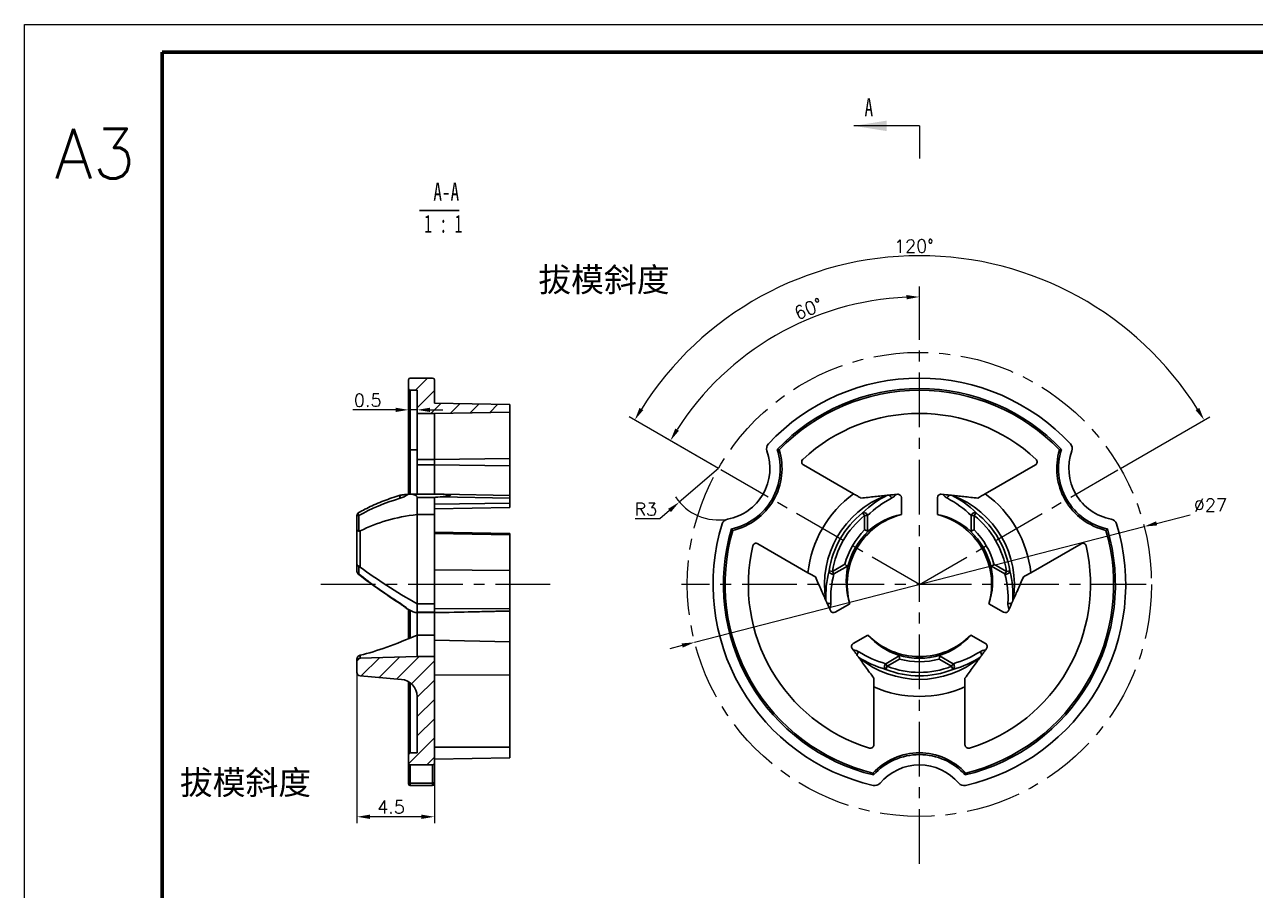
# Model space of a CAD drawing. Header units: millimetres. Extents: x 2517 to 6633, y 792 to 3241.
# Drawn here: x 3493.1 to 3564.7, y 1181.8 to 1232.2 of the extents above; entities that cross this region are included whole.
import ezdxf

# ---------------------------------------------------------------- set-up
doc = ezdxf.new("R2010")
doc.units = ezdxf.units.MM
doc.linetypes.add('CENTER', pattern=[50.8, 31.75, -6.35, 6.35, -6.35])
doc.linetypes.add('HIDDEN', pattern=[9.525, 6.35, -3.175])
doc.layers.add('10', color=7, linetype='Continuous')
for name, color, linetype, lineweight in [('中心线', 1, 'CENTER', 9), ('填充', 3, 'Continuous', 9), ('实线', 7, 'Continuous', 25), ('尺寸标注', 2, 'Continuous', 9), ('引导线', 6, 'Continuous', 9), ('文本', 3, 'Continuous', 15), ('粗实线', 9, 'Continuous', 50)]:
    doc.layers.add(name, color=color, linetype=linetype, lineweight=lineweight)
doc.styles.add('SLDTEXTSTYLE4', font='TXT', dxfattribs={"width": 0.7})
doc.styles.add('SLDTEXTSTYLE5', font='TXT', dxfattribs={"width": 0.62})
doc.styles.add('st', font='txt.shx')
doc.styles.get("Standard").update_dxf_attribs({"font": 'simfang.ttf'})
doc.dimstyles.new('st0.3', dxfattribs={"dimscale": 0.3, "dimtxt": 2.5, "dimasz": 2.5, "dimexe": 1.25, "dimexo": 0, "dimtad": 1, "dimtoh": 1, "dimdec": 3, "dimdsep": 46, "dimtxsty": 'st', "dimcen": 0, "dimclrd": 256, "dimclre": 256, "dimclrt": 256, "dimadec": 4, "dimazin": 2, "dimtfac": 1, "dimtdec": 3, "dimtmove": 0, "dimatfit": 1, "dimfxl": 1, "dimlwd": -1, "dimlwe": -1, "dimarcsym": 0})
pattern_1 = [(45, (185.25485, 79.3109), (-0.561266, 0.561266), [])]

# ---------------------------------------------------------------- blocks, each defined once
blk = doc.blocks.new('SW_NOTE_0')
at = {"layer": '10', "color": 0}
blk.add_line((-1.23, -0.86), (6.45, -0.86), dxfattribs=at)
at = {"layer": '10', "color": 0, "char_height": 3.5, "attachment_point": 2}
for s, insert, style in [('A-A', (3.94, 4.51), 'SLDTEXTSTYLE4'), ('1 : 1', (3.37, -1.7), 'SLDTEXTSTYLE5')]:
    blk.add_mtext(s, dxfattribs=dict(at, insert=insert, style=style))
blk = doc.blocks.new('*D202')
at = {"layer": 'Defpoints', "color": 0, "ltscale": 0.1, "transparency": 16777216}
for p in [(3551.737, 1217.57), (3533.505, 1206.35), (3556.888, 1206.35), (3545.197, 1199.6), (3545.197, 1199.6)]:
    blk.add_point(p, dxfattribs=at)
at = {"layer": '尺寸标注', "ltscale": 0.1, "transparency": 16777216}
for p, q in [((3533.505, 1206.35), (3528.31, 1209.349)), ((3556.888, 1206.35), (3562.083, 1209.349))]:
    blk.add_line(p, q, dxfattribs=at)
blk.add_arc((3545.197, 1199.6), 19.124, 32.24721, 147.75279, dxfattribs=at)
for points in [[(3529.13, 1209.739), (3528.916, 1209.868), (3528.635, 1209.162)], [(3561.477, 1209.868), (3561.263, 1209.739), (3561.758, 1209.162)]]:
    blk.add_solid(points, dxfattribs=at)
at = {"layer": '尺寸标注', "ltscale": 0.1, "transparency": 16777216, "insert": (3544.88, 1219.284), "char_height": 0.75, "attachment_point": 5, "rotation": 0.92257, "style": 'st'}
blk.add_mtext('120°', dxfattribs=at)
blk = doc.blocks.new('*D203')
at = {"layer": 'Defpoints', "color": 0, "ltscale": 0.1, "transparency": 16777216}
for p in [(3545.197, 1216.934), (3534.446, 1212.412), (3533.505, 1206.35), (3545.197, 1199.6), (3545.197, 1183.354)]:
    blk.add_point(p, dxfattribs=at)
at = {"layer": '尺寸标注', "ltscale": 0.1, "transparency": 16777216}
blk.add_line((3533.505, 1206.35), (3530.388, 1208.15), dxfattribs=at)
blk.add_arc((3545.197, 1199.6), 16.725, 92.56955, 147.43045, dxfattribs=at)
for points in [[(3544.444, 1216.433), (3544.45, 1216.183), (3545.197, 1216.325)], [(3531.209, 1208.539), (3530.995, 1208.668), (3530.712, 1207.963)]]:
    blk.add_solid(points, dxfattribs=at)
at = {"layer": '尺寸标注', "ltscale": 0.1, "transparency": 16777216, "insert": (3538.744, 1215.638), "char_height": 0.75, "attachment_point": 5, "rotation": 21.91708, "style": 'st'}
blk.add_mtext('60°', dxfattribs=at)
blk = doc.blocks.new('*D204')
at = {"layer": 'Defpoints', "color": 0, "ltscale": 0.1, "transparency": 16777216}
for p in [(3558.27, 1202.966), (3532.123, 1196.234)]:
    blk.add_point(p, dxfattribs=at)
at = {"layer": '尺寸标注', "ltscale": 0.1, "transparency": 16777216}
for p, q in [((3558.996, 1203.153), (3560.938, 1203.653)), ((3532.123, 1196.234), (3558.27, 1202.966)), ((3531.397, 1196.047), (3530.67, 1195.86))]:
    blk.add_line(p, q, dxfattribs=at)
for points in [[(3558.965, 1203.274), (3559.028, 1203.032), (3558.27, 1202.966)], [(3531.366, 1196.168), (3531.428, 1195.926), (3532.123, 1196.234)]]:
    blk.add_solid(points, dxfattribs=at)
at = {"layer": '尺寸标注', "ltscale": 0.1, "transparency": 16777216, "insert": (3562.125, 1204.216), "char_height": 0.75, "attachment_point": 5, "style": 'st'}
blk.add_mtext('∅27', dxfattribs=at)
blk = doc.blocks.new('*D205')
at = {"layer": 'Defpoints', "color": 0, "ltscale": 0.1, "transparency": 16777216}
for p in [(3533.505, 1206.35), (3531.231, 1204.393)]:
    blk.add_point(p, dxfattribs=at)
at = {"layer": '尺寸标注', "ltscale": 0.1, "transparency": 16777216}
for p, q in [((3533.505, 1206.35), (3531.231, 1204.393)), ((3530.663, 1203.904), (3530.095, 1203.414)), ((3530.095, 1203.414), (3528.657, 1203.414))]:
    blk.add_line(p, q, dxfattribs=at)
blk.add_arc((3533.505, 1206.35), 3, 213.55774, 280.19754, dxfattribs=at)
blk.add_solid([(3530.582, 1203.998), (3530.745, 1203.809), (3531.231, 1204.393)], dxfattribs=at)
at = {"layer": '尺寸标注', "ltscale": 0.1, "transparency": 16777216, "insert": (3529.282, 1203.977), "char_height": 0.75, "attachment_point": 5, "style": 'st'}
blk.add_mtext('R3', dxfattribs=at)
blk = doc.blocks.new('*D211')
at = {"layer": 'Defpoints', "color": 0, "ltscale": 0.1, "transparency": 16777216}
for p in [(3515.481, 1210.9), (3515.981, 1210.9), (3515.481, 1209.756)]:
    blk.add_point(p, dxfattribs=at)
at = {"layer": '尺寸标注', "ltscale": 0.1, "transparency": 16777216}
for p, q in [((3515.481, 1210.9), (3515.481, 1209.381)), ((3515.981, 1210.9), (3515.981, 1209.381)), ((3514.731, 1209.756), (3512.231, 1209.756)), ((3515.981, 1209.756), (3515.481, 1209.756)), ((3516.731, 1209.756), (3517.481, 1209.756))]:
    blk.add_line(p, q, dxfattribs=at)
for points in [[(3514.731, 1209.881), (3514.731, 1209.631), (3515.481, 1209.756)], [(3516.731, 1209.881), (3516.731, 1209.631), (3515.981, 1209.756)]]:
    blk.add_solid(points, dxfattribs=at)
at = {"layer": '尺寸标注', "ltscale": 0.1, "transparency": 16777216, "insert": (3513.106, 1210.318), "char_height": 0.75, "attachment_point": 5, "style": 'st'}
blk.add_mtext('0.5', dxfattribs=at)
blk = doc.blocks.new('*D212')
at = {"layer": 'Defpoints', "color": 0, "ltscale": 0.1, "transparency": 16777216}
for p in [(3512.481, 1194.484), (3516.981, 1187.995), (3512.481, 1186.085)]:
    blk.add_point(p, dxfattribs=at)
at = {"layer": '尺寸标注', "ltscale": 0.1, "transparency": 16777216}
for p, q in [((3512.481, 1194.484), (3512.481, 1185.71)), ((3516.981, 1187.995), (3516.981, 1185.71)), ((3516.231, 1186.085), (3513.231, 1186.085))]:
    blk.add_line(p, q, dxfattribs=at)
for points in [[(3513.231, 1186.21), (3513.231, 1185.96), (3512.481, 1186.085)], [(3516.231, 1186.21), (3516.231, 1185.96), (3516.981, 1186.085)]]:
    blk.add_solid(points, dxfattribs=at)
at = {"layer": '尺寸标注', "ltscale": 0.1, "transparency": 16777216, "insert": (3514.464, 1186.647), "char_height": 0.75, "attachment_point": 5, "style": 'st'}
blk.add_mtext('4.5', dxfattribs=at)

msp = doc.modelspace()

# ---------------------------------------------------------------- hatches: boundary and pattern name
at = {"layer": '填充'}
h = msp.add_hatch(dxfattribs=at)
h.set_pattern_fill('ANSI31', color=256, scale=0.25, style=0)
h.set_pattern_definition(pattern_1)
edge = h.paths.add_edge_path(flags=0)
edge.add_line((3515.9813, 1210.9001), (3515.9813, 1209.5501))
edge.add_line((3515.9813, 1209.5501), (3516.9813, 1209.5501))
edge.add_line((3516.9813, 1209.5501), (3521.2813, 1209.6251))
edge.add_line((3521.2813, 1209.6251), (3521.2813, 1210.075))
edge.add_line((3521.2813, 1210.075), (3516.9813, 1210.1501))
edge.add_line((3516.9813, 1210.1501), (3516.9813, 1211.5001))
edge.add_arc((3516.8813, 1211.5001), 0.1, 0, 90)
edge.add_line((3516.8813, 1211.6001), (3515.5813, 1211.6001))
edge.add_arc((3515.5813, 1211.5001), 0.1, 90, 180)
edge.add_line((3515.4813, 1211.5001), (3515.4813, 1211.0001))
edge.add_arc((3515.5813, 1211.0001), 0.1, 180, 270)
edge.add_line((3515.5813, 1210.9001), (3515.9813, 1210.9001))
h = msp.add_hatch(dxfattribs=at)
h.set_pattern_fill('ANSI31', color=256, scale=0.25, style=0)
h.set_pattern_definition(pattern_1)
edge = h.paths.add_edge_path(flags=0)
edge.add_line((3512.6642, 1194.2844), (3515.0667, 1194.0785))
edge.add_arc((3514.9813, 1193.0821), 1, 0, 85.100908, ccw=False)
edge.add_line((3515.9813, 1193.0821), (3515.9813, 1189.8001))
edge.add_line((3515.9813, 1189.8001), (3515.5813, 1189.8001))
edge.add_arc((3515.5813, 1189.7001), 0.1, 90, 180)
edge.add_line((3515.4813, 1189.7001), (3515.4813, 1189.2001))
edge.add_arc((3515.5813, 1189.2001), 0.1, 180, 270)
edge.add_line((3515.5813, 1189.1001), (3516.8813, 1189.1001))
edge.add_arc((3516.8813, 1189.2001), 0.1, 270, 360)
edge.add_line((3516.9813, 1189.2001), (3516.9813, 1195.4001))
edge.add_line((3516.9813, 1195.4001), (3515.9813, 1195.4001))
edge.add_line((3515.9813, 1195.4001), (3512.6756, 1195.3056))
edge.add_arc((3512.6813, 1195.1057), 0.2, 91.636577, 180)
edge.add_line((3512.4813, 1195.1057), (3512.4813, 1194.4837))
edge.add_arc((3512.6813, 1194.4837), 0.2, 180, 265.100908)

# ---------------------------------------------------------------- linework, layer by layer
at = {"color": 7, "linetype": 'Continuous', "lineweight": 18}
msp.add_line((3545.1966, 1226.2751), (3541.3866, 1226.2751), dxfattribs=at)
at = {"color": 7, "linetype": 'HIDDEN', "lineweight": 18}
msp.add_line((3545.1966, 1226.2751), (3545.1966, 1224.3701), dxfattribs=at)
at = {"color": 7, "linetype": 'Continuous', "lineweight": 25}
for p, q in [((3515.4813, 1211.0001), (3515.4813, 1211.5001)), ((3516.8813, 1211.6001), (3515.5813, 1211.6001)), ((3516.9813, 1210.1501), (3516.9813, 1211.5001)), ((3515.4813, 1207.4525), (3515.4813, 1211.0001)), ((3515.9813, 1210.9001), (3515.5813, 1210.9001)), ((3515.5813, 1210.9001), (3515.5813, 1207.4261)), ((3515.9813, 1210.9001), (3515.9813, 1209.5501)), ((3521.3813, 1210.075), (3516.9813, 1210.1501)), ((3521.3813, 1209.6251), (3521.3813, 1210.075)), ((3515.9813, 1209.5501), (3516.9813, 1209.5501)), ((3515.9813, 1206.8766), (3515.9813, 1209.5501)), ((3516.9813, 1209.5501), (3521.3813, 1209.6251)), ((3516.9813, 1209.5501), (3516.9813, 1206.8766)), ((3521.3813, 1209.6251), (3521.3813, 1206.9315)), ((3515.4813, 1204.8397), (3515.4813, 1207.4525)), ((3515.5813, 1207.4261), (3515.9813, 1207.4261)), ((3515.9813, 1206.8766), (3516.9813, 1206.8766)), ((3515.9813, 1206.5571), (3515.9813, 1206.8766)), ((3515.9813, 1206.5571), (3516.9813, 1206.5571)), ((3515.9813, 1204.8725), (3515.9813, 1206.5571)), ((3521.3813, 1206.9315), (3516.9813, 1206.8766)), ((3516.9813, 1206.8766), (3516.9813, 1206.5571)), ((3521.3813, 1206.4921), (3516.9813, 1206.5571)), ((3521.3813, 1206.9315), (3521.3813, 1206.4921)), ((3521.3813, 1206.4921), (3521.3813, 1204.7701)), ((3541.3645, 1204.8725), (3538.4466, 1206.5571)), ((3551.9465, 1206.5571), (3549.0287, 1204.8725)), ((3515.4426, 1204.8373), (3515.5987, 1204.8468)), ((3517.0441, 1204.8479), (3515.6349, 1204.8479)), ((3515.979, 1204.8479), (3515.9813, 1204.8725)), ((3515.9813, 1204.6479), (3516.9813, 1204.6479)), ((3515.9813, 1203.6667), (3515.9813, 1204.6479)), ((3516.9813, 1204.6479), (3516.9813, 1204.2667)), ((3521.3813, 1204.3343), (3516.9813, 1204.2667)), ((3516.9813, 1204.2667), (3516.9813, 1203.6667)), ((3521.3813, 1204.6201), (3517.3281, 1204.6967)), ((3521.3813, 1204.7701), (3517.4808, 1204.8437)), ((3521.3813, 1204.7701), (3521.3813, 1204.6201)), ((3521.3813, 1204.6201), (3521.3813, 1204.3343)), ((3521.3813, 1204.3343), (3521.3813, 1204.0831)), ((3543.8356, 1204.8373), (3543.9257, 1204.8468)), ((3544.1466, 1203.6667), (3544.1466, 1204.6479)), ((3546.2466, 1204.6479), (3546.2466, 1203.6667)), ((3546.5576, 1204.8373), (3546.4675, 1204.8468)), ((3512.5813, 1203.6033), (3512.4813, 1203.6033)), ((3512.4813, 1202.7698), (3512.4813, 1203.6033)), ((3512.5813, 1203.6033), (3512.5813, 1202.6975)), ((3516.9813, 1203.6667), (3515.9813, 1203.6667)), ((3515.9813, 1198.4761), (3515.9813, 1203.6667)), ((3521.3813, 1204.0831), (3516.9813, 1204.0059)), ((3516.9813, 1198.4761), (3516.9813, 1203.6667)), ((3542.0104, 1203.6033), (3541.8863, 1203.7592)), ((3542.1836, 1203.6033), (3542.0104, 1203.6033)), ((3542.0104, 1202.7698), (3542.0104, 1203.6033)), ((3542.1836, 1203.6033), (3542.1836, 1202.6975)), ((3548.2096, 1202.6975), (3548.2096, 1203.6033)), ((3548.2096, 1203.6033), (3548.3828, 1203.6033)), ((3548.5069, 1203.7592), (3548.3828, 1203.6033)), ((3548.3828, 1203.6033), (3548.3828, 1202.7698)), ((3512.4813, 1200.7745), (3512.4813, 1202.7698)), ((3512.6756, 1202.7128), (3512.6756, 1200.6059)), ((3521.3813, 1202.5726), (3516.9813, 1202.6477)), ((3521.3813, 1202.4889), (3516.9813, 1202.5539)), ((3521.3813, 1202.5726), (3521.3813, 1202.4889)), ((3521.3813, 1202.4889), (3521.3813, 1200.4024)), ((3535.7966, 1201.9672), (3538.7145, 1200.2826)), ((3551.6787, 1200.2826), (3554.5965, 1201.9672)), ((3512.4813, 1200.3578), (3512.4813, 1200.7745)), ((3512.5813, 1200.6607), (3512.5813, 1200.2078)), ((3540.1366, 1200.3578), (3540.8584, 1200.7745)), ((3541.0076, 1200.6607), (3540.2232, 1200.2078)), ((3550.17, 1200.2078), (3549.3856, 1200.6607)), ((3549.5348, 1200.7745), (3550.2566, 1200.3578)), ((3521.3813, 1200.4024), (3516.9813, 1200.4552)), ((3521.3813, 1200.4024), (3521.3813, 1198.2073)), ((3540.1366, 1200.3578), (3539.9395, 1200.3873)), ((3540.1366, 1200.3578), (3540.2232, 1200.2078)), ((3550.2566, 1200.3578), (3550.17, 1200.2078)), ((3550.4536, 1200.3873), (3550.2566, 1200.3578)), ((3515.9813, 1198.4761), (3516.9813, 1198.4761)), ((3515.9813, 1197.9855), (3515.9813, 1198.4761)), ((3516.9813, 1198.4761), (3516.9813, 1198.1761)), ((3540.3, 1197.9855), (3541.1498, 1198.4761)), ((3549.2434, 1198.4761), (3550.0931, 1197.9855)), ((3515.4426, 1198.1601), (3515.5987, 1198.0773)), ((3515.4813, 1196.4427), (3515.4813, 1198.1396)), ((3515.9349, 1197.9587), (3517.7865, 1197.9587)), ((3515.9813, 1197.9855), (3516.9813, 1197.9855)), ((3515.9813, 1196.6574), (3515.9813, 1197.9587)), ((3521.3813, 1198.2073), (3516.9813, 1198.1761)), ((3516.9813, 1198.1761), (3516.9813, 1197.9855)), ((3516.9813, 1197.9587), (3516.9813, 1196.6574)), ((3517.3281, 1197.9663), (3521.3813, 1198.0644)), ((3517.8456, 1197.9591), (3521.3813, 1198.0443)), ((3521.3813, 1198.2073), (3521.3813, 1198.0644)), ((3521.3813, 1198.0644), (3521.3813, 1198.0443)), ((3521.3813, 1198.0443), (3521.3813, 1196.2586)), ((3539.9805, 1198.1601), (3540.0173, 1198.0773)), ((3550.4127, 1198.1601), (3550.3758, 1198.0773)), ((3515.9813, 1195.4001), (3515.9813, 1196.6574)), ((3516.9813, 1196.6574), (3515.9813, 1196.6574)), ((3516.9813, 1195.4001), (3516.9813, 1196.6574)), ((3521.3813, 1196.2586), (3516.9813, 1196.3574)), ((3542.1998, 1196.6574), (3541.35, 1196.1668)), ((3549.0431, 1196.1668), (3548.1934, 1196.6574)), ((3521.3813, 1196.2586), (3521.3813, 1194.3147)), ((3541.3415, 1195.8028), (3541.2882, 1195.8761)), ((3549.0517, 1195.8028), (3549.1049, 1195.8761)), ((3512.4813, 1195.1057), (3512.4813, 1195.2559)), ((3512.4813, 1195.1057), (3512.4813, 1194.4837)), ((3512.6756, 1195.4815), (3512.6756, 1195.3056)), ((3515.9813, 1195.4001), (3512.6756, 1195.3056)), ((3516.9813, 1195.4001), (3515.9813, 1195.4001)), ((3516.9813, 1189.2001), (3516.9813, 1195.4001)), ((3543.2362, 1194.9891), (3544.0206, 1195.442)), ((3543.3228, 1194.8391), (3543.2362, 1194.9891)), ((3544.0446, 1195.2559), (3543.3228, 1194.8391)), ((3547.0704, 1194.8391), (3546.3486, 1195.2559)), ((3546.3726, 1195.442), (3547.157, 1194.9891)), ((3547.157, 1194.9891), (3547.0704, 1194.8391)), ((3512.6642, 1194.2844), (3515.0667, 1194.0785)), ((3521.3813, 1194.3147), (3516.9813, 1194.3391)), ((3521.3813, 1194.3147), (3521.3813, 1190.1417)), ((3543.2498, 1194.6537), (3543.3228, 1194.8391)), ((3547.1433, 1194.6537), (3547.0704, 1194.8391)), ((3515.4813, 1189.7001), (3515.4813, 1193.9481)), ((3542.5466, 1193.6451), (3542.5466, 1190.2759)), ((3547.8466, 1190.2759), (3547.8466, 1193.6451)), ((3515.9813, 1193.0821), (3515.9813, 1189.8001)), ((3521.3813, 1190.1417), (3516.9813, 1190.1417)), ((3521.3813, 1190.1417), (3521.3813, 1189.5168)), ((3515.4813, 1189.2001), (3515.4813, 1189.7001)), ((3515.4813, 1188.1009), (3515.4813, 1189.2001)), ((3515.5813, 1189.8001), (3515.9813, 1189.8001)), ((3516.9813, 1189.4417), (3521.3813, 1189.5168)), ((3516.9813, 1189.2001), (3516.9813, 1188.1009)), ((3515.5813, 1189.1001), (3516.8813, 1189.1001)), ((3515.5813, 1189.1001), (3515.5813, 1188.0363)), ((3516.8813, 1188.0363), (3516.8813, 1189.1001)), ((3515.4813, 1187.9945), (3515.4813, 1188.1009)), ((3515.5813, 1188.0363), (3516.8813, 1188.0363)), ((3515.5813, 1187.8945), (3516.8813, 1187.8945)), ((3516.9813, 1188.1009), (3516.9813, 1187.9945))]:
    msp.add_line(p, q, dxfattribs=at)
at = {"color": 8, "linetype": 'Continuous', "lineweight": 25}
for p, q in [((3515.5813, 1207.4261), (3515.5813, 1204.8457)), ((3516.9813, 1206.5571), (3516.9813, 1204.8479)), ((3515.5813, 1198.0866), (3515.5813, 1196.4848)), ((3515.5813, 1193.8821), (3515.5813, 1189.8001)), ((3515.5813, 1188.0363), (3515.5813, 1187.8945)), ((3516.8813, 1187.8945), (3516.8813, 1188.0363))]:
    msp.add_line(p, q, dxfattribs=at)
at = {"color": 8, "linetype": 'Continuous', "lineweight": 25, "flags": 128}
for points in [[(3512.5823, 1203.7771), (3512.5812, 1203.7764), (3512.5648, 1203.7584), (3512.5564, 1203.7299), (3512.5564, 1203.6928), (3512.5649, 1203.6496), (3512.5813, 1203.6033)], [(3512.5813, 1200.2078), (3512.5649, 1200.1996), (3512.5578, 1200.2004)]]:
    msp.add_lwpolyline(points, dxfattribs=at)
at = {"color": 7, "linetype": 'Continuous', "lineweight": 25, "flags": 128}
for points in [[(3515.5813, 1188.0363), (3515.5618, 1188.0376), (3515.543, 1188.0413), (3515.5257, 1188.0472), (3515.5106, 1188.0553), (3515.4981, 1188.065), (3515.4889, 1188.0762), (3515.4832, 1188.0883), (3515.4813, 1188.1009)], [(3516.9813, 1188.1009), (3516.9794, 1188.0883), (3516.9737, 1188.0762), (3516.9644, 1188.065), (3516.952, 1188.0553), (3516.9368, 1188.0472), (3516.9196, 1188.0413), (3516.9008, 1188.0376), (3516.8813, 1188.0363)]]:
    msp.add_lwpolyline(points, dxfattribs=at)
at = {"color": 7, "linetype": 'Continuous', "lineweight": 25}
for centre, radius, start, end in [((3515.5813, 1211.5001), 0.1, 90, 180), ((3516.8813, 1211.5001), 0.1, 0, 90), ((3545.1966, 1199.6001), 12, 42.936991, 137.063009), ((3515.5813, 1211.0001), 0.1, 180, 270), ((3545.1966, 1199.6001), 11.4, 43.536203, 136.463797), ((3545.1966, 1199.6001), 11.3, 43.833867, 136.166133), ((3545.1966, 1199.6001), 9.95, 46.996165, 133.003835), ((3536.7042, 1207.5019), 0.4, 137.063009, 199.802464), ((3553.689, 1207.5019), 0.4, 340.197536, 42.936991), ((3533.5052, 1206.3501), 3, 280.197536, 19.802464), ((3533.5052, 1206.3501), 3.6, 282.167193, 17.832807), ((3533.5052, 1206.3501), 3.7, 283.092892, 16.907108), ((3556.8879, 1206.3501), 3.7, 163.092892, 256.907108), ((3556.8879, 1206.3501), 3.6, 162.167193, 257.832807), ((3556.8879, 1206.3501), 3, 160.197536, 259.802464), ((3538.5466, 1206.7303), 0.2, 133.003835, 240), ((3551.8465, 1206.7303), 0.2, 300, 46.996165), ((3515.1596, 1204.6763), 0.1882, 141.231309, 200.8973), ((3545.1966, 1199.6001), 6.518, 126.010489, 173.989511), ((3545.1966, 1199.6001), 5.5216, 110.287383, 189.712617), ((3543.3463, 1204.5822), 0.2259, 6.839051, 69.726227), ((3543.9466, 1204.6479), 0.2, 0, 96), ((3546.4466, 1204.6479), 0.2, 84, 180), ((3547.0468, 1204.5822), 0.2259, 110.273773, 173.160949), ((3545.1966, 1199.6001), 5.5216, 350.287383, 69.712617), ((3545.1966, 1199.6001), 6.518, 6.010489, 53.989511), ((3512.6813, 1203.6033), 0.2, 119.642753, 180), ((3545.1966, 1199.6001), 5.3157, 128.516546, 171.483454), ((3545.1966, 1199.6001), 5.1164, 128.516546, 171.483454), ((3545.1966, 1199.6001), 4.2, 104.477512, 195.522488), ((3541.9733, 1203.5637), 0.214, 10.6748, 113.976901), ((3545.1966, 1199.6001), 4.2, 344.477512, 75.522488), ((3548.4199, 1203.5637), 0.214, 66.023099, 169.3252), ((3545.1966, 1199.6001), 5.1164, 8.516546, 51.483454), ((3545.1966, 1199.6001), 5.3157, 8.516546, 51.483454), ((3545.1966, 1199.6001), 12, 162.936991, 257.063009), ((3534.1072, 1203.0038), 0.4, 100.197536, 162.936991), ((3545.1966, 1199.6001), 11.4, 163.536203, 256.463797), ((3545.1966, 1199.6001), 11.3, 163.833867, 256.166133), ((3545.1966, 1199.6001), 4.4944, 135.147999, 164.852001), ((3545.1966, 1199.6001), 11.4, 283.536203, 16.463797), ((3545.1966, 1199.6001), 12, 282.936991, 17.063009), ((3545.1966, 1199.6001), 11.3, 283.833867, 16.166133), ((3545.1966, 1199.6001), 4.4944, 15.147999, 44.852001), ((3556.286, 1203.0038), 0.4, 17.063009, 79.802464), ((3545.1966, 1199.6001), 4.2944, 133.545082, 166.454918), ((3545.1966, 1199.6001), 4.2944, 13.545082, 46.454918), ((3545.1966, 1199.6001), 9.95, 166.996165, 253.003835), ((3535.6966, 1201.794), 0.2, 60, 166.996165), ((3545.1966, 1199.6001), 9.95, 286.996165, 13.003835), ((3554.6965, 1201.794), 0.2, 13.003835, 120), ((3512.6813, 1200.3578), 0.2, 180, 231.884637), ((3512.652, 1200.3632), 0.1708, 181.828011, 245.552124), ((3540.1524, 1200.4098), 0.214, 186.023099, 289.3252), ((3550.2408, 1200.4098), 0.214, 250.6748, 353.976901), ((3539.9568, 1198.7114), 0.2259, 230.273773, 293.160949), ((3550.4363, 1198.7114), 0.2259, 246.839051, 309.726227), ((3540.2, 1198.1587), 0.2, 204, 300), ((3550.1931, 1198.1587), 0.2, 240, 336), ((3545.1966, 1199.6001), 4.2, 224.477512, 315.522488), ((3541.45, 1195.9936), 0.2, 120, 216), ((3541.807, 1195.5067), 0.2259, 126.839051, 189.726227), ((3548.5861, 1195.5067), 0.2259, 350.273773, 53.160949), ((3548.9431, 1195.9936), 0.2, 324, 60), ((3512.6813, 1195.1057), 0.2, 91.636577, 180), ((3545.1966, 1199.6001), 5.5216, 230.287383, 309.712617), ((3543.3757, 1194.8268), 0.214, 130.6748, 233.976901), ((3545.1966, 1199.6001), 4.2944, 253.545082, 286.454918), ((3545.1966, 1199.6001), 4.4944, 255.147999, 284.852001), ((3547.0175, 1194.8268), 0.214, 306.023099, 49.3252), ((3512.6813, 1194.4837), 0.2, 180, 265.100908), ((3545.1966, 1199.6001), 5.3157, 248.516546, 291.483454), ((3545.1966, 1199.6001), 5.1164, 248.516546, 291.483454), ((3514.9813, 1193.0821), 1, 0, 85.100908), ((3545.1966, 1199.6001), 6.518, 246.010489, 293.989511), ((3542.3466, 1190.2759), 0.2, 253.003835, 0), ((3548.0466, 1190.2759), 0.2, 180, 286.996165), ((3515.5813, 1189.7001), 0.1, 90, 180), ((3515.5813, 1189.2001), 0.1, 180, 270), ((3516.8813, 1189.2001), 0.1, 270, 0), ((3545.1966, 1186.1001), 3.7, 43.092892, 136.907108), ((3545.1966, 1186.1001), 3.6, 42.167193, 137.832807), ((3545.1966, 1186.1001), 3, 40.197536, 139.802464), ((3515.5813, 1187.9945), 0.1, 180, 270), ((3516.8813, 1187.9945), 0.1, 270, 0), ((3542.5996, 1188.2945), 0.4, 257.063009, 319.802464), ((3547.7936, 1188.2945), 0.4, 220.197536, 282.936991)]:
    msp.add_arc(centre, radius, start, end, dxfattribs=at)
at = {"color": 8, "linetype": 'Continuous', "lineweight": 25}
msp.add_arc((3515.0359, 1198.4663), 0.0641, 144.441784, 162.251174, dxfattribs=at)
at = {"color": 7, "linetype": 'Continuous', "lineweight": 25}
for centre, major_axis, ratio, start_param, end_param in [((3519.5696, 1199.6001), (9.8994, 0), 0.5709522, 2.0524508, 2.3545404), ((3515.6349, 1204.6479), (0.3464, 0), 0.5773503, 0, 1.6755161), ((3528.4393, 1204.6479), (11.458, 0), 0.0174551, 2.8949334, 3.1415927), ((3528.4393, 1204.6479), (11.458, -0.1989), 0.001824, 2.8949651, 3.0369046), ((3546.2183, 1199.6001), (5.7154, 0), 0.9889182, 2.0524508, 2.3545404), ((3544.1748, 1199.6001), (5.7154, 0), 0.9889182, 0.7870523, 1.0891418), ((3517.4435, 1199.6001), (7.2023, 0), 0.5766429, 1.7752422, 2.2942907), ((3544.9908, 1199.6001), (4.1582, 0), 0.9987748, 1.7752422, 2.2942907), ((3545.4024, 1199.6001), (4.1582, 0), 0.9987748, 0.8473019, 1.3663504), ((3517.4435, 1199.7783), (7.1495, -3.8256), 0.2274642, 4.1100133, 4.6290618), ((3545.0937, 1199.7783), (-2.0791, 3.6011), 0.9987748, 0.8473019, 1.3663504), ((3545.2995, 1199.7783), (2.0791, 3.6011), 0.9987748, 4.9168349, 5.4358834), ((3519.5696, 1198.7152), (9.8284, -5.252), 0.225284, 4.0484526, 4.3505422), ((3545.7074, 1198.7152), (-2.8577, 4.9497), 0.9889182, 0.7870523, 1.0891418), ((3544.6857, 1198.7152), (2.8577, 4.9497), 0.9889182, 5.1940435, 5.496133), ((3515.6349, 1198.1587), (0.3439, -0.184), 0.2277351, 4.7289512, 6.4044672), ((3528.4393, 1198.1587), (11.458, 0.1732), 0.0087255, 3.1414607, 3.38812), ((3517.4435, 1199.4219), (7.1495, 3.8256), 0.2274642, 3.8677759, 4.3868244), ((3545.2995, 1199.4219), (-2.0791, 3.6011), 0.9987748, 1.7752422, 2.2942907), ((3545.0937, 1199.4219), (2.0791, 3.6011), 0.9987748, 3.9888946, 4.5079431), ((3544.6857, 1200.4849), (-2.8577, 4.9497), 0.9889182, 2.0524508, 2.3545404), ((3545.7074, 1200.4849), (2.8577, 4.9497), 0.9889182, 3.9286449, 4.2307345)]:
    msp.add_ellipse(centre, major_axis=major_axis, ratio=ratio, start_param=start_param, end_param=end_param, dxfattribs=at)
for points, knots in [([(3515.5813, 1207.4261), (3515.5712, 1207.4261), (3515.561, 1207.4265), (3515.5515, 1207.4273), (3515.5421, 1207.4281), (3515.5331, 1207.4293), (3515.5252, 1207.4307), (3515.5169, 1207.4322), (3515.5095, 1207.4341), (3515.5035, 1207.4361), (3515.4967, 1207.4383), (3515.4913, 1207.4408), (3515.4876, 1207.4434), (3515.4836, 1207.4462), (3515.4815, 1207.4492), (3515.4813, 1207.4521), (3515.4813, 1207.4522), (3515.4813, 1207.4524), (3515.4813, 1207.4525)], [0, 0, 0, 0, 0.00003020971, 0.00003020971, 0.00003020971, 0.00006030845, 0.00006030845, 0.00006030845, 0.00009198651, 0.00009198651, 0.00009198651, 0.00012784195, 0.00012784195, 0.00012784195, 0.00016695095, 0.00016695095, 0.00016695095, 0.00016908579, 0.00016908579, 0.00016908579, 0.00016908579]), ([(3537.0453, 1207.4261), (3537.0453, 1207.4261), (3537.0435, 1207.4265), (3537.0402, 1207.4273), (3537.0369, 1207.4281), (3537.0319, 1207.4293), (3537.0259, 1207.4307), (3537.0195, 1207.4322), (3537.0118, 1207.4341), (3537.0034, 1207.4361), (3536.9938, 1207.4383), (3536.9831, 1207.4408), (3536.972, 1207.4434), (3536.9599, 1207.4462), (3536.9471, 1207.4492), (3536.9343, 1207.4521), (3536.9337, 1207.4522), (3536.933, 1207.4524), (3536.9323, 1207.4525)], [0, 0, 0, 0, 0.00003020971, 0.00003020971, 0.00003020971, 0.00006030845, 0.00006030845, 0.00006030845, 0.00009198651, 0.00009198651, 0.00009198651, 0.00012784195, 0.00012784195, 0.00012784195, 0.00016695095, 0.00016695095, 0.00016695095, 0.00016908579, 0.00016908579, 0.00016908579, 0.00016908579]), ([(3553.3478, 1207.4261), (3553.3478, 1207.4261), (3553.3496, 1207.4265), (3553.3529, 1207.4273), (3553.3563, 1207.4281), (3553.3612, 1207.4293), (3553.3672, 1207.4307), (3553.3736, 1207.4322), (3553.3813, 1207.4341), (3553.3898, 1207.4361), (3553.3993, 1207.4383), (3553.4101, 1207.4408), (3553.4212, 1207.4434), (3553.4333, 1207.4462), (3553.4461, 1207.4492), (3553.4588, 1207.4521), (3553.4595, 1207.4522), (3553.4602, 1207.4524), (3553.4609, 1207.4525)], [0, 0, 0, 0, 0.00003020971, 0.00003020971, 0.00003020971, 0.00006030845, 0.00006030845, 0.00006030845, 0.00009198651, 0.00009198651, 0.00009198651, 0.00012784195, 0.00012784195, 0.00012784195, 0.00016695095, 0.00016695095, 0.00016695095, 0.00016908579, 0.00016908579, 0.00016908579, 0.00016908579]), ([(3514.988, 1204.7888), (3514.9116, 1204.7655), (3514.6708, 1204.6919), (3514.2747, 1204.5555), (3513.8081, 1204.3752), (3513.3654, 1204.1819), (3512.958, 1203.9847), (3512.7019, 1203.8432), (3512.5824, 1203.7771)], [0, 0, 0, 0, 0.0924372, 0.2915015, 0.4835154, 0.668094, 0.8450001, 1, 1, 1, 1]), ([(3514.988, 1204.789), (3514.9884, 1204.7892), (3514.9928, 1204.791), (3515.0034, 1204.7927), (3515.0129, 1204.7941)], [0, 0, 0, 0, 0.10529, 1, 1, 1, 1]), ([(3515.0129, 1204.7941), (3515.0681, 1204.803), (3515.1349, 1204.8107), (3515.2777, 1204.8253), (3515.3556, 1204.832), (3515.4426, 1204.8373)], [0, 0, 0, 0, 0.5, 0.5, 1, 1, 1, 1]), ([(3517.3281, 1204.6967), (3517.4326, 1204.704), (3517.5371, 1204.7126), (3517.693, 1204.7315), (3517.7448, 1204.7386), (3517.8216, 1204.7531), (3517.8472, 1204.7585), (3517.8844, 1204.769), (3517.8966, 1204.7729), (3517.9192, 1204.783), (3517.9325, 1204.7908), (3517.9258, 1204.8076), (3517.9125, 1204.8115), (3517.8893, 1204.818), (3517.8771, 1204.8203), (3517.8402, 1204.8262), (3517.8151, 1204.8288), (3517.7392, 1204.8353), (3517.6879, 1204.8377), (3517.5342, 1204.8434), (3517.4312, 1204.8448), (3517.3281, 1204.8459)], [0, 0, 0, 0, 0.25, 0.25, 0.375, 0.375, 0.4375, 0.4375, 0.46875, 0.46875, 0.5, 0.5, 0.53125, 0.53125, 0.5625, 0.5625, 0.625, 0.625, 0.75, 0.75, 1, 1, 1, 1]), ([(3541.7966, 1204.623), (3541.7284, 1204.6624), (3541.6581, 1204.7029), (3541.5136, 1204.7864), (3541.4385, 1204.8297), (3541.3645, 1204.8725)], [0, 0, 0, 0, 0.5, 0.5, 1, 1, 1, 1]), ([(3543.2821, 1204.7791), (3543.2578, 1204.7766), (3543.2104, 1204.7716), (3543.1068, 1204.7607), (3543.0493, 1204.7547), (3542.8692, 1204.7358), (3542.7411, 1204.7223), (3542.3507, 1204.6813), (3542.0777, 1204.6526), (3541.7966, 1204.623)], [0, 0, 0, 0, 0.125, 0.125, 0.25, 0.25, 0.5, 0.5, 1, 1, 1, 1]), ([(3543.2997, 1204.781), (3543.3015, 1204.7812), (3543.3039, 1204.7814), (3543.307, 1204.7818), (3543.3102, 1204.7821), (3543.3142, 1204.7825), (3543.3188, 1204.783), (3543.323, 1204.7834), (3543.3278, 1204.7839), (3543.3327, 1204.7845), (3543.3385, 1204.7851), (3543.3447, 1204.7857), (3543.3508, 1204.7864), (3543.3612, 1204.7875), (3543.3714, 1204.7885), (3543.3811, 1204.7896), (3543.3964, 1204.7912), (3543.4109, 1204.7927), (3543.4246, 1204.7941)], [0, 0, 0, 0, 0.00001678853, 0.00001678853, 0.00001678853, 0.00003385531, 0.00003385531, 0.00003385531, 0.00004908839, 0.00004908839, 0.00004908839, 0.00006741658, 0.00006741658, 0.00006741658, 0.0000991218, 0.0000991218, 0.0000991218, 0.00014899221, 0.00014899221, 0.00014899221, 0.00014899221]), ([(3543.4246, 1204.7941), (3543.5086, 1204.803), (3543.5822, 1204.8107), (3543.7211, 1204.8253), (3543.7853, 1204.832), (3543.8356, 1204.8373)], [0, 0, 0, 0, 0.5, 0.5, 1, 1, 1, 1]), ([(3546.5576, 1204.8373), (3546.608, 1204.832), (3546.6712, 1204.8254), (3546.8102, 1204.8108), (3546.8847, 1204.8029), (3546.9685, 1204.7941)], [0, 0, 0, 0, 0.5, 0.5, 1, 1, 1, 1]), ([(3546.9685, 1204.7941), (3546.9821, 1204.7927), (3546.9962, 1204.7912), (3547.0112, 1204.7896), (3547.0198, 1204.7887), (3547.0288, 1204.7878), (3547.0379, 1204.7868), (3547.0441, 1204.7862), (3547.0505, 1204.7855), (3547.0567, 1204.7849), (3547.0615, 1204.7844), (3547.0662, 1204.7839), (3547.0704, 1204.7834), (3547.0747, 1204.783), (3547.0786, 1204.7826), (3547.0818, 1204.7822), (3547.0858, 1204.7818), (3547.0889, 1204.7815), (3547.0913, 1204.7812), (3547.0921, 1204.7811), (3547.0928, 1204.7811), (3547.0935, 1204.781)], [0, 0, 0, 0, 0.00004878301, 0.00004878301, 0.00004878301, 0.00007663071, 0.00007663071, 0.00007663071, 0.00009554577, 0.00009554577, 0.00009554577, 0.00011004915, 0.00011004915, 0.00011004915, 0.0001246182, 0.0001246182, 0.0001246182, 0.00014250014, 0.00014250014, 0.00014250014, 0.00014830304, 0.00014830304, 0.00014830304, 0.00014830304]), ([(3548.5966, 1204.623), (3548.3153, 1204.6526), (3548.0433, 1204.6812), (3547.6514, 1204.7224), (3547.5226, 1204.7359), (3547.343, 1204.7548), (3547.2851, 1204.7609), (3547.1819, 1204.7717), (3547.1352, 1204.7766), (3547.1111, 1204.7791)], [0, 0, 0, 0, 0.5, 0.5, 0.75, 0.75, 0.875, 0.875, 1, 1, 1, 1]), ([(3534.3434, 1202.7463), (3534.3434, 1202.7463), (3534.3421, 1202.7476), (3534.3398, 1202.7501), (3534.3374, 1202.7525), (3534.3339, 1202.7562), (3534.3297, 1202.7607), (3534.3252, 1202.7655), (3534.3198, 1202.7713), (3534.3138, 1202.7776), (3534.3071, 1202.7848), (3534.2995, 1202.7928), (3534.2918, 1202.8011), (3534.2833, 1202.8102), (3534.2743, 1202.8198), (3534.2654, 1202.8294), (3534.265, 1202.8299), (3534.2645, 1202.8304), (3534.264, 1202.8309)], [0, 0, 0, 0, 0.00003020971, 0.00003020971, 0.00003020971, 0.00006030845, 0.00006030845, 0.00006030845, 0.00009198651, 0.00009198651, 0.00009198651, 0.00012784195, 0.00012784195, 0.00012784195, 0.00016695095, 0.00016695095, 0.00016695095, 0.00016908579, 0.00016908579, 0.00016908579, 0.00016908579]), ([(3556.0498, 1202.7463), (3556.0498, 1202.7463), (3556.051, 1202.7476), (3556.0534, 1202.7501), (3556.0557, 1202.7525), (3556.0592, 1202.7562), (3556.0635, 1202.7607), (3556.0679, 1202.7655), (3556.0734, 1202.7713), (3556.0793, 1202.7776), (3556.0861, 1202.7848), (3556.0936, 1202.7928), (3556.1014, 1202.8011), (3556.1099, 1202.8102), (3556.1188, 1202.8198), (3556.1277, 1202.8294), (3556.1282, 1202.8299), (3556.1287, 1202.8304), (3556.1292, 1202.8309)], [0, 0, 0, 0, 0.00003020971, 0.00003020971, 0.00003020971, 0.00006030845, 0.00006030845, 0.00006030845, 0.00009198651, 0.00009198651, 0.00009198651, 0.00012784195, 0.00012784195, 0.00012784195, 0.00016695095, 0.00016695095, 0.00016695095, 0.00016908579, 0.00016908579, 0.00016908579, 0.00016908579]), ([(3548.1551, 1202.7128), (3548.1644, 1202.7047), (3548.1742, 1202.6986), (3548.1842, 1202.696), (3548.1926, 1202.6938), (3548.2013, 1202.694), (3548.2096, 1202.6975)], [0, 0, 0, 0, 0.00006050247, 0.00006050247, 0.00006050247, 0.00011136818, 0.00011136818, 0.00011136818, 0.00011136818]), ([(3512.6756, 1200.6059), (3512.6596, 1200.6179), (3512.6426, 1200.6295), (3512.6253, 1200.6395), (3512.6107, 1200.6478), (3512.5956, 1200.6552), (3512.5813, 1200.6607)], [0, 0, 0, 0, 0.00006050247, 0.00006050247, 0.00006050247, 0.00011136818, 0.00011136818, 0.00011136818, 0.00011136818]), ([(3541.0216, 1200.6059), (3541.024, 1200.6179), (3541.0244, 1200.6295), (3541.0216, 1200.6395), (3541.0193, 1200.6478), (3541.0148, 1200.6552), (3541.0076, 1200.6607)], [0, 0, 0, 0, 0.00006050247, 0.00006050247, 0.00006050247, 0.00011136818, 0.00011136818, 0.00011136818, 0.00011136818]), ([(3512.5578, 1200.2004), (3512.6249, 1200.1482), (3512.8223, 1199.9942), (3513.161, 1199.7391), (3513.5813, 1199.4328), (3514.0247, 1199.121), (3514.4909, 1198.8029), (3514.8115, 1198.5929), (3514.9749, 1198.4859)], [0, 0, 0, 0, 0.0867381, 0.2555411, 0.4306804, 0.6132447, 0.8030118, 1, 1, 1, 1]), ([(3539.1466, 1200.0331), (3539.2616, 1199.7747), (3539.3728, 1199.5249), (3539.5331, 1199.1649), (3539.5858, 1199.0465), (3539.6593, 1198.8816), (3539.6829, 1198.8284), (3539.7252, 1198.7336), (3539.7443, 1198.6907), (3539.7541, 1198.6685)], [0, 0, 0, 0, 0.5, 0.5, 0.75, 0.75, 0.875, 0.875, 1, 1, 1, 1]), ([(3550.639, 1198.6685), (3550.649, 1198.6908), (3550.6683, 1198.7344), (3550.7107, 1198.8295), (3550.7342, 1198.8823), (3550.8079, 1199.0478), (3550.8603, 1199.1655), (3551.0199, 1199.5241), (3551.1316, 1199.7748), (3551.2466, 1200.0331)], [0, 0, 0, 0, 0.125, 0.125, 0.25, 0.25, 0.5, 0.5, 1, 1, 1, 1]), ([(3514.9758, 1198.4875), (3514.9856, 1198.4813), (3515.0452, 1198.4432), (3515.1498, 1198.3702), (3515.24, 1198.3002), (3515.2839, 1198.266)], [0, 0, 0, 0, 0.0911207, 0.5572189, 1, 1, 1, 1]), ([(3539.8124, 1198.5376), (3539.8069, 1198.55), (3539.8011, 1198.563), (3539.7949, 1198.5768), (3539.7914, 1198.5847), (3539.7878, 1198.5929), (3539.784, 1198.6013), (3539.7815, 1198.607), (3539.7789, 1198.6129), (3539.7763, 1198.6186), (3539.7744, 1198.623), (3539.7725, 1198.6273), (3539.7707, 1198.6312), (3539.769, 1198.6351), (3539.7674, 1198.6387), (3539.7661, 1198.6417), (3539.7644, 1198.6453), (3539.7632, 1198.6482), (3539.7622, 1198.6504), (3539.7619, 1198.6511), (3539.7616, 1198.6518), (3539.7613, 1198.6524)], [0, 0, 0, 0, 0.00004878301, 0.00004878301, 0.00004878301, 0.00007663071, 0.00007663071, 0.00007663071, 0.00009554577, 0.00009554577, 0.00009554577, 0.00011004915, 0.00011004915, 0.00011004915, 0.0001246182, 0.0001246182, 0.0001246182, 0.00014250014, 0.00014250014, 0.00014250014, 0.00014830304, 0.00014830304, 0.00014830304, 0.00014830304]), ([(3539.9805, 1198.1601), (3539.9599, 1198.2064), (3539.934, 1198.2645), (3539.8771, 1198.3922), (3539.8467, 1198.4606), (3539.8124, 1198.5376)], [0, 0, 0, 0, 0.5, 0.5, 1, 1, 1, 1]), ([(3550.5807, 1198.5376), (3550.5464, 1198.4604), (3550.5163, 1198.3928), (3550.4595, 1198.2652), (3550.4332, 1198.2063), (3550.4127, 1198.1601)], [0, 0, 0, 0, 0.5, 0.5, 1, 1, 1, 1]), ([(3550.6318, 1198.6524), (3550.6311, 1198.6507), (3550.6301, 1198.6485), (3550.6288, 1198.6456), (3550.6275, 1198.6427), (3550.6259, 1198.639), (3550.624, 1198.6348), (3550.6223, 1198.631), (3550.6203, 1198.6266), (3550.6183, 1198.6221), (3550.6159, 1198.6167), (3550.6134, 1198.611), (3550.6109, 1198.6054), (3550.6067, 1198.5959), (3550.6025, 1198.5865), (3550.5985, 1198.5775), (3550.5923, 1198.5635), (3550.5864, 1198.5502), (3550.5807, 1198.5376)], [0, 0, 0, 0, 0.00001678853, 0.00001678853, 0.00001678853, 0.00003385531, 0.00003385531, 0.00003385531, 0.00004908839, 0.00004908839, 0.00004908839, 0.00006741658, 0.00006741658, 0.00006741658, 0.0000991218, 0.0000991218, 0.0000991218, 0.00014899221, 0.00014899221, 0.00014899221, 0.00014899221]), ([(3515.4426, 1198.1601), (3515.3905, 1198.1895), (3515.3343, 1198.2212), (3515.2869, 1198.2626), (3515.2835, 1198.2655)], [0, 0, 0, 0, 0.928693, 1, 1, 1, 1]), ([(3517.8456, 1197.9601), (3517.8191, 1197.9595), (3517.7221, 1197.9575), (3517.5475, 1197.9623), (3517.4013, 1197.965), (3517.3281, 1197.9663)], [0, 0, 0, 0, 0.1583409, 0.5782713, 1, 1, 1, 1]), ([(3541.5844, 1195.4685), (3541.5347, 1195.5368), (3541.4912, 1195.5967), (3541.4091, 1195.7097), (3541.3712, 1195.7619), (3541.3415, 1195.8028)], [0, 0, 0, 0, 0.5, 0.5, 1, 1, 1, 1]), ([(3549.0517, 1195.8028), (3549.0219, 1195.7618), (3548.9845, 1195.7103), (3548.9023, 1195.5972), (3548.8583, 1195.5367), (3548.8088, 1195.4685)], [0, 0, 0, 0, 0.5, 0.5, 1, 1, 1, 1]), ([(3541.6582, 1195.3669), (3541.6571, 1195.3684), (3541.6557, 1195.3703), (3541.6539, 1195.3728), (3541.652, 1195.3754), (3541.6496, 1195.3787), (3541.6469, 1195.3824), (3541.6444, 1195.3858), (3541.6416, 1195.3897), (3541.6387, 1195.3937), (3541.6352, 1195.3985), (3541.6316, 1195.4035), (3541.628, 1195.4084), (3541.6219, 1195.4169), (3541.6158, 1195.4252), (3541.6101, 1195.4331), (3541.601, 1195.4456), (3541.5925, 1195.4573), (3541.5844, 1195.4685)], [0, 0, 0, 0, 0.00001678853, 0.00001678853, 0.00001678853, 0.00003385531, 0.00003385531, 0.00003385531, 0.00004908839, 0.00004908839, 0.00004908839, 0.00006741658, 0.00006741658, 0.00006741658, 0.0000991218, 0.0000991218, 0.0000991218, 0.00014899221, 0.00014899221, 0.00014899221, 0.00014899221]), ([(3541.6686, 1195.3525), (3541.683, 1195.3328), (3541.711, 1195.2942), (3541.7722, 1195.2099), (3541.8062, 1195.1632), (3541.9126, 1195.0167), (3541.9883, 1194.9125), (3542.2191, 1194.5949), (3542.3804, 1194.3728), (3542.5466, 1194.1441)], [0, 0, 0, 0, 0.125, 0.125, 0.25, 0.25, 0.5, 0.5, 1, 1, 1, 1]), ([(3546.413, 1195.4815), (3546.4014, 1195.4776), (3546.3912, 1195.4721), (3546.3839, 1195.4648), (3546.3778, 1195.4586), (3546.3737, 1195.4509), (3546.3726, 1195.442)], [0, 0, 0, 0, 0.00006050247, 0.00006050247, 0.00006050247, 0.00011136818, 0.00011136818, 0.00011136818, 0.00011136818]), ([(3547.8466, 1194.1441), (3548.0128, 1194.3729), (3548.1735, 1194.5942), (3548.4052, 1194.913), (3548.4813, 1195.0178), (3548.5875, 1195.1639), (3548.6217, 1195.211), (3548.6827, 1195.2949), (3548.7103, 1195.3329), (3548.7245, 1195.3525)], [0, 0, 0, 0, 0.5, 0.5, 0.75, 0.75, 0.875, 0.875, 1, 1, 1, 1]), ([(3548.8088, 1195.4685), (3548.8008, 1195.4575), (3548.7924, 1195.4459), (3548.7835, 1195.4337), (3548.7785, 1195.4268), (3548.7732, 1195.4195), (3548.7678, 1195.4121), (3548.7641, 1195.407), (3548.7603, 1195.4018), (3548.7567, 1195.3968), (3548.7539, 1195.3929), (3548.7511, 1195.389), (3548.7486, 1195.3856), (3548.746, 1195.3821), (3548.7437, 1195.3789), (3548.7418, 1195.3763), (3548.7395, 1195.3731), (3548.7376, 1195.3705), (3548.7362, 1195.3686), (3548.7357, 1195.368), (3548.7353, 1195.3674), (3548.7349, 1195.3669)], [0, 0, 0, 0, 0.00004878301, 0.00004878301, 0.00004878301, 0.00007663071, 0.00007663071, 0.00007663071, 0.00009554577, 0.00009554577, 0.00009554577, 0.00011004915, 0.00011004915, 0.00011004915, 0.0001246182, 0.0001246182, 0.0001246182, 0.00014250014, 0.00014250014, 0.00014250014, 0.00014830304, 0.00014830304, 0.00014830304, 0.00014830304]), ([(3542.5466, 1194.1441), (3542.5466, 1194.0661), (3542.5466, 1193.9849), (3542.5466, 1193.8163), (3542.5466, 1193.7305), (3542.5466, 1193.6451)], [0, 0, 0, 0, 0.5, 0.5, 1, 1, 1, 1]), ([(3547.8466, 1193.6451), (3547.8466, 1193.7311), (3547.8466, 1193.8161), (3547.8466, 1193.9839), (3547.8466, 1194.0665), (3547.8466, 1194.1441)], [0, 0, 0, 0, 0.5, 0.5, 1, 1, 1, 1]), ([(3542.4947, 1188.6278), (3542.4947, 1188.6278), (3542.4952, 1188.6261), (3542.4962, 1188.6228), (3542.4971, 1188.6195), (3542.4986, 1188.6147), (3542.5004, 1188.6087), (3542.5022, 1188.6025), (3542.5045, 1188.5949), (3542.507, 1188.5866), (3542.5098, 1188.5771), (3542.513, 1188.5666), (3542.5163, 1188.5557), (3542.52, 1188.5438), (3542.5238, 1188.5312), (3542.5277, 1188.5188), (3542.5279, 1188.5181), (3542.5281, 1188.5174), (3542.5283, 1188.5167)], [0, 0, 0, 0, 0.00003020971, 0.00003020971, 0.00003020971, 0.00006030845, 0.00006030845, 0.00006030845, 0.00009198651, 0.00009198651, 0.00009198651, 0.00012784195, 0.00012784195, 0.00012784195, 0.00016695095, 0.00016695095, 0.00016695095, 0.00016908579, 0.00016908579, 0.00016908579, 0.00016908579]), ([(3547.8985, 1188.6278), (3547.8985, 1188.6278), (3547.898, 1188.6261), (3547.897, 1188.6228), (3547.896, 1188.6195), (3547.8946, 1188.6147), (3547.8928, 1188.6087), (3547.8909, 1188.6025), (3547.8886, 1188.5949), (3547.8861, 1188.5866), (3547.8833, 1188.5771), (3547.8801, 1188.5666), (3547.8768, 1188.5557), (3547.8732, 1188.5438), (3547.8693, 1188.5312), (3547.8655, 1188.5188), (3547.8653, 1188.5181), (3547.8651, 1188.5174), (3547.8649, 1188.5167)], [0, 0, 0, 0, 0.00003020971, 0.00003020971, 0.00003020971, 0.00006030845, 0.00006030845, 0.00006030845, 0.00009198651, 0.00009198651, 0.00009198651, 0.00012784195, 0.00012784195, 0.00012784195, 0.00016695095, 0.00016695095, 0.00016695095, 0.00016908579, 0.00016908579, 0.00016908579, 0.00016908579])]:
    msp.add_open_spline(points, degree=3, knots=knots, dxfattribs=at)
for points in [[(3515.4426, 1204.8373), (3515.2999, 1204.7345), (3515.1471, 1204.6579), (3514.9838, 1204.6091)], [(3541.8863, 1203.7592), (3542.3369, 1204.1999), (3542.8133, 1204.5289), (3543.2997, 1204.781)], [(3543.2997, 1204.781), (3543.2938, 1204.7804), (3543.2879, 1204.7798), (3543.2821, 1204.7791)], [(3543.8356, 1204.8373), (3543.7532, 1204.7345), (3543.665, 1204.6579), (3543.5707, 1204.6091)], [(3546.8225, 1204.6091), (3546.7282, 1204.6579), (3546.64, 1204.7345), (3546.5576, 1204.8373)], [(3547.0935, 1204.781), (3547.5799, 1204.5289), (3548.0566, 1204.1995), (3548.5069, 1203.7592)], [(3547.1111, 1204.7791), (3547.1052, 1204.7798), (3547.0994, 1204.7804), (3547.0935, 1204.781)], [(3549.0287, 1204.8725), (3548.8809, 1204.7872), (3548.7327, 1204.7016), (3548.5966, 1204.623)], [(3512.5813, 1202.6975), (3512.518, 1202.713), (3512.4813, 1202.7418), (3512.4813, 1202.7698)], [(3542.1836, 1202.6975), (3542.147, 1202.713), (3542.0784, 1202.7418), (3542.0104, 1202.7698)], [(3548.2096, 1202.6975), (3548.2461, 1202.713), (3548.3147, 1202.7418), (3548.3828, 1202.7698)], [(3512.5813, 1202.6975), (3512.6132, 1202.6897), (3512.6459, 1202.6977), (3512.6756, 1202.7128)], [(3542.1836, 1202.6975), (3542.202, 1202.6897), (3542.2209, 1202.6977), (3542.238, 1202.7128)], [(3512.5813, 1200.6607), (3512.518, 1200.6846), (3512.4813, 1200.7296), (3512.4813, 1200.7745)], [(3541.0076, 1200.6607), (3540.9759, 1200.6846), (3540.9167, 1200.7296), (3540.8584, 1200.7745)], [(3549.3856, 1200.6607), (3549.3696, 1200.6486), (3549.367, 1200.6283), (3549.3716, 1200.6059)], [(3549.3856, 1200.6607), (3549.4172, 1200.6846), (3549.4764, 1200.7296), (3549.5348, 1200.7745)], [(3538.7145, 1200.2826), (3538.8633, 1200.1966), (3539.0104, 1200.1117), (3539.1466, 1200.0331)], [(3539.7613, 1198.6524), (3539.7364, 1199.1996), (3539.7833, 1199.7772), (3539.9395, 1200.3873)], [(3550.4536, 1200.3873), (3550.61, 1199.7767), (3550.6567, 1199.1996), (3550.6318, 1198.6524)], [(3551.2466, 1200.0331), (3551.3828, 1200.1117), (3551.5293, 1200.1963), (3551.6787, 1200.2826)], [(3514.9838, 1198.5036), (3515.1471, 1198.3976), (3515.2999, 1198.2829), (3515.4426, 1198.1601)], [(3539.7541, 1198.6685), (3539.7565, 1198.6632), (3539.7589, 1198.6578), (3539.7613, 1198.6524)], [(3540.0457, 1198.5036), (3540.0506, 1198.3976), (3540.0284, 1198.2829), (3539.9805, 1198.1601)], [(3550.4127, 1198.1601), (3550.3648, 1198.2829), (3550.3425, 1198.3976), (3550.3475, 1198.5036)], [(3550.6318, 1198.6524), (3550.6342, 1198.6578), (3550.6366, 1198.6632), (3550.639, 1198.6685)], [(3541.3415, 1195.8028), (3541.4718, 1195.7829), (3541.5822, 1195.7448), (3541.6716, 1195.6875)], [(3548.7216, 1195.6875), (3548.811, 1195.7448), (3548.9214, 1195.7829), (3549.0517, 1195.8028)], [(3512.5813, 1195.442), (3512.518, 1195.4026), (3512.4813, 1195.3288), (3512.4813, 1195.2559)], [(3512.5813, 1195.442), (3512.6132, 1195.4619), (3512.6459, 1195.4742), (3512.6756, 1195.4815)], [(3543.2498, 1194.6537), (3542.6429, 1194.8236), (3542.1197, 1195.0717), (3541.6582, 1195.3669)], [(3541.6582, 1195.3669), (3541.6617, 1195.3621), (3541.6652, 1195.3573), (3541.6686, 1195.3525)], [(3544.0206, 1195.442), (3544.0181, 1195.4619), (3544.0018, 1195.4742), (3543.9801, 1195.4815)], [(3544.0206, 1195.442), (3544.0255, 1195.4026), (3544.0349, 1195.3288), (3544.0446, 1195.2559)], [(3546.3726, 1195.442), (3546.3677, 1195.4026), (3546.3583, 1195.3288), (3546.3486, 1195.2559)], [(3548.7349, 1195.3669), (3548.2734, 1195.0716), (3547.7498, 1194.8235), (3547.1433, 1194.6537)], [(3548.7245, 1195.3525), (3548.728, 1195.3573), (3548.7315, 1195.3621), (3548.7349, 1195.3669)]]:
    msp.add_open_spline(points, degree=3, dxfattribs=at)
at = {"color": 7, "linetype": 'Continuous', "lineweight": 18}
msp.add_solid([(3541.3866, 1226.2751), (3543.2916, 1225.9703), (3543.2916, 1226.5799)], dxfattribs=at)
at = {"layer": '中心线', "ltscale": 0.1}
for p, q in [((3545.1966, 1183.3543), (3545.1966, 1216.934)), ((3545.1966, 1199.6001), (3533.5052, 1206.3501)), ((3545.1966, 1199.6001), (3556.8879, 1206.3501)), ((3523.7138, 1199.6001), (3510.0738, 1199.6001)), ((3558.3796, 1199.6001), (3531.3636, 1199.6001))]:
    msp.add_line(p, q, dxfattribs=at)
msp.add_circle((3545.1966, 1199.6001), 13.5, dxfattribs=at)
at = {"layer": '引导线'}
for p, q in [((3493.148, 1232.1654), (3627.548, 1232.1654)), ((3493.148, 1137.1254), (3493.148, 1232.1654))]:
    msp.add_line(p, q, dxfattribs=at)
at = {"layer": '粗实线'}
for p, q in [((3501.148, 1138.7254), (3501.148, 1230.5654)), ((3501.148, 1230.5654), (3625.948, 1230.5654))]:
    msp.add_line(p, q, dxfattribs=at)

# ---------------------------------------------------------------- block references
at = {"layer": '10', "xscale": 0.3, "yscale": 0.3, "zscale": 0.3}
msp.add_blockref('SW_NOTE_0', (3516.4925, 1221.6174), dxfattribs=at)

# ---------------------------------------------------------------- texts
at = {"color": 7, "linetype": 'Continuous', "insert": (3542.0051, 1227.8853), "char_height": 1.05, "attachment_point": 1, "style": 'SLDTEXTSTYLE4'}
msp.add_mtext('A', dxfattribs=at)
at = {"layer": '实线', "ltscale": 0.2, "insert": (3494.8894, 1226.1032), "char_height": 2.88, "width": 8, "attachment_point": 1, "style": 'st'}
msp.add_mtext('A3', dxfattribs=at)
at = {"layer": '文本', "char_height": 1.4, "width": 25.27192, "attachment_point": 8}
for insert in [(3526.8442, 1216.4727), (3505.9914, 1187.2257)]:
    msp.add_mtext('拔模斜度', dxfattribs=dict(at, insert=insert))

# ---------------------------------------------------------------- dimensions: what is measured, and where the dimension line sits
at = {"layer": '尺寸标注', "ltscale": 0.1}
for base, line1, line2, picture, middle in [((3551.7372, 1217.5703), ((3545.1966, 1199.6001), (3556.8879, 1206.3501)), ((3545.1966, 1199.6001), (3533.5052, 1206.3501)), '*D202', (3544.8887, 1218.7211)), ((3534.44601, 1212.41209), ((3545.19657, 1183.3543), (3545.19657, 1216.93404)), ((3545.19657, 1199.60007), (3533.50523, 1206.35007)), '*D203', (3538.95377, 1215.11618))]:
    dim = msp.add_angular_dim_2l(base=base, line1=line1, line2=line2, dimstyle='st0.3', dxfattribs=at)
    dim.commit()
    dim.dimension.update_dxf_attribs({"geometry": picture, "text_midpoint": middle, "dimtype": 162})
for base, p1, p2, picture, middle in [((3515.4813, 1209.756), (3515.9813, 1210.9001), (3515.4813, 1210.9001), '*D211', (3513.1063, 1209.756)), ((3512.4813, 1186.0846), (3516.9813, 1187.9945), (3512.4813, 1194.4837), '*D212', (3514.464, 1186.0846))]:
    dim = msp.add_linear_dim(base=base, p1=p1, p2=p2, dimstyle='st0.3', dxfattribs=at)
    dim.commit()
    dim.dimension.update_dxf_attribs({"geometry": picture, "text_midpoint": middle, "dimtype": 160})
dim = msp.add_radius_dim(center=(3533.5052, 1206.3501), mpoint=(3531.2315, 1204.393), dimstyle='st0.3', dxfattribs=at)
dim.commit()
dim.dimension.update_dxf_attribs({"geometry": '*D205', "text_midpoint": (3529.2821, 1203.4145), "dimtype": 164})
dim = msp.add_diameter_dim_2p(p1=(3532.123, 1196.2338), p2=(3558.2701, 1202.9663), dimstyle='st0.3', dxfattribs=at)
dim.commit()
dim.dimension.update_dxf_attribs({"geometry": '*D204', "text_midpoint": (3562.1252, 1203.6532), "dimtype": 163})

doc.saveas('drawing.dxf')
